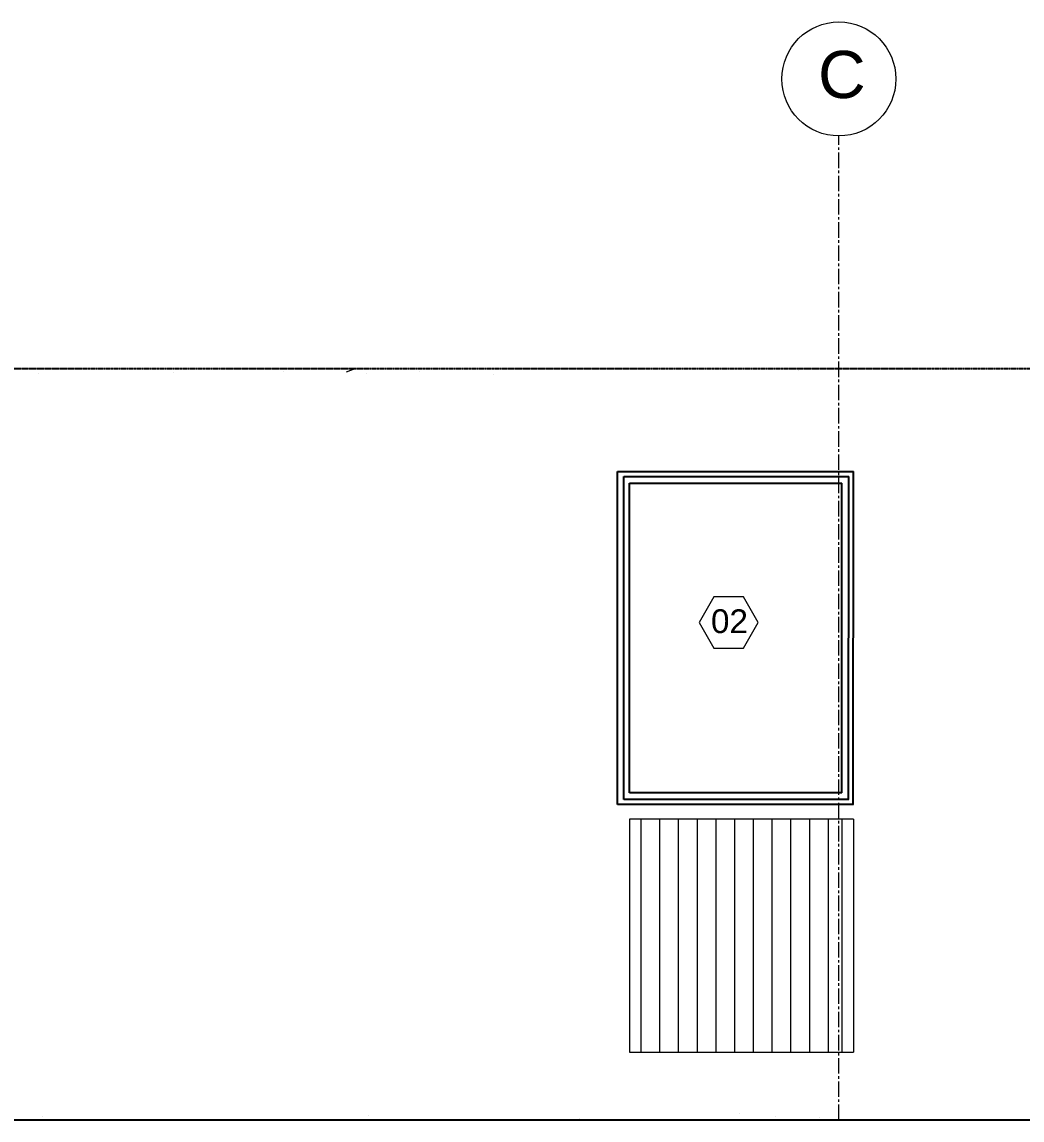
# Model space of a CAD drawing. Header units: centimetres. Extents: x -1487 to 7635, y -1892 to 2688.
# Drawn here: x 4295.7 to 4634.8, y 752 to 1124.4 of the extents above; entities that cross this region are included whole.
import ezdxf

# ---------------------------------------------------------------- set-up
doc = ezdxf.new("R2010")
doc.units = ezdxf.units.CM
for name, pattern in [('ACAD_ISO10W100', [18, 12, -3, 0, -3]), ('CENTERX2', [4, 2.5, -0.5, 0.5, -0.5]), ('CENTRO2', [1.125, 0.75, -0.125, 0.125, -0.125])]:
    doc.linetypes.add(name, pattern=pattern)
for name, color, linetype, lineweight in [('A-ELEV-PATT', 8, 'Continuous', 18), ('AA - linee quote', 3, 'Continuous', 13), ('AA - serramenti e porte', 4, 'Continuous', 25), ('AA pareti non sezionate', 2, 'Continuous', 25), ('AA- arredo', 8, 'Continuous', 18), ('SIMBOLI FINESTRE', 3, 'Continuous', 13)]:
    doc.layers.add(name, color=color, linetype=linetype, lineweight=lineweight)
doc.styles.add('ARIAL', font='Arial.ttf')

msp = doc.modelspace()

# ---------------------------------------------------------------- linework, layer by layer
at = {"layer": 'A-ELEV-PATT', "linetype": 'Continuous'}
for p, q in [((4320.0119, 1006.6507), (4320.0119, 1006.6507)), ((4384.2938, 1005.8435), (4384.2938, 1005.8435)), ((4405.7099, 1005.7614), (4408.7419, 1006.9253)), ((4430.6205, 1005.7362), (4430.6205, 1005.7362)), ((4559.0439, 1006.2939), (4559.0439, 1006.2939)), ((4560.5971, 1006.8487), (4560.5971, 1006.8487)), ((4301.3694, 1005.1804), (4301.3694, 1005.1804)), ((4347.13, 1005.5049), (4347.13, 1005.5049)), ((4412.3718, 1005.2609), (4412.3718, 1005.2609)), ((4455.7179, 1004.8601), (4455.7179, 1004.8601)), ((4577.1161, 972.1197), (4577.1161, 972.1197)), ((4302.6803, 753.2223), (4302.6803, 753.2223)), ((4413.3206, 753.6187), (4413.3206, 753.6187)), ((4484.7448, 752.6353), (4484.7448, 752.6353)), ((4539.1337, 754.1419), (4539.1337, 754.1419)), ((4551.3313, 753.1836), (4551.3313, 753.1836)), ((4566.2519, 752.9961), (4566.2519, 752.9961)), ((4421.3547, 752.0711), (4421.3547, 752.0711)), ((4570.8507, 752.2241), (4573.4982, 751.9925)), ((4580.9015, 752.0636), (4581.007, 751.9925))]:
    msp.add_line(p, q, dxfattribs=at)
at = {"layer": 'AA - linee quote', "linetype": 'CENTRO2', "ltscale": 7}
msp.add_line((4572.7173, 751.9925), (4572.7173, 1085.7627), dxfattribs=at)
at = {"layer": 'AA - linee quote'}
msp.add_circle((4572.7173, 1105.0899), 19.3273, dxfattribs=at)
at = {"layer": 'AA - serramenti e porte'}
for p, q in [((4497.6059, 859.0485), (4497.7115, 971.9335)), ((4497.7115, 971.9335), (4577.7115, 971.9335, -0.0003)), ((4499.7669, 860.7131), (4499.8563, 970.264)), ((4499.8557, 970.264), (4576.0451, 970.264, -0.0003)), ((4575.9557, 860.7131, -0.0003), (4576.0451, 970.264, -0.0003)), ((4577.6066, 859.0454, -0.0003), (4577.7115, 971.9335, -0.0003)), ((4501.6874, 863.008), (4501.773, 967.9645)), ((4501.7724, 967.9645), (4573.7486, 967.9668, -0.0003)), ((4573.7519, 862.9492), (4573.7486, 967.9674, -0.0003)), ((4576.0451, 860.6509), (4499.8571, 860.713)), ((4573.7519, 862.9492), (4501.6874, 863.008)), ((4577.696, 858.9831), (4497.6961, 859.0484))]:
    msp.add_line(p, q, dxfattribs=at)
at = {"layer": 'AA pareti non sezionate', "linetype": 'ACAD_ISO10W100', "ltscale": 0.0009}
msp.add_line((3954.989, 1006.9256), (5170.7227, 1006.9256), dxfattribs=at)
at = {"layer": 'AA pareti non sezionate'}
msp.add_line((5170.7227, 751.9925), (4263.2603, 751.9925), dxfattribs=at)
at = {"layer": 'AA- arredo'}
for p, q in [((4577.7115, 854.0461), (4501.6874, 854.0461)), ((4501.6874, 854.0461), (4501.6874, 775.0422)), ((4573.7519, 854.0461), (4573.7519, 775.0422)), ((4577.7115, 854.0461), (4577.7115, 831.9335)), ((4577.7115, 831.9335), (4577.7115, 811.9335)), ((4577.7115, 811.9335), (4577.7115, 791.9335)), ((4577.7115, 791.9335), (4577.7115, 775.0422)), ((4501.6874, 775.0422), (4577.7115, 775.0422))]:
    msp.add_line(p, q, dxfattribs=at)
at = {"layer": 'AA- arredo', "linetype": 'Continuous'}
for p, q in [((4505.6839, 775.0422), (4505.6839, 854.0461)), ((4512.0339, 775.0422), (4512.0339, 854.0461)), ((4518.3839, 775.0422), (4518.3839, 854.0461)), ((4524.7339, 775.0422), (4524.7339, 854.0461)), ((4531.0839, 775.0422), (4531.0839, 854.0461)), ((4537.4339, 775.0422), (4537.4339, 854.0461)), ((4543.7839, 775.0422), (4543.7839, 854.0461)), ((4550.1339, 775.0422), (4550.1339, 854.0461)), ((4556.4839, 775.0422), (4556.4839, 854.0461)), ((4562.8339, 775.0422), (4562.8339, 854.0461)), ((4569.1839, 775.0422), (4569.1839, 854.0461))]:
    msp.add_line(p, q, dxfattribs=at)
at = {"layer": 'SIMBOLI FINESTRE'}
for p, q in [((4530.3661, 929.3997), (4525.3661, 920.7395)), ((4540.3661, 929.3997), (4530.3661, 929.3997)), ((4545.3661, 920.7395), (4540.3661, 929.3997)), ((4525.3661, 920.7395), (4530.3661, 912.0792)), ((4540.3661, 912.0792), (4545.3661, 920.7395)), ((4530.3661, 912.0792), (4540.3661, 912.0792))]:
    msp.add_line(p, q, dxfattribs=at)

# ---------------------------------------------------------------- texts
at = {"layer": 'AA - linee quote', "linetype": 'CENTERX2', "ltscale": 5, "style": 'ARIAL'}
msp.add_attdef('C', (4565.6573, 1098.6087), '', height=16, dxfattribs=at)
at = {"layer": 'SIMBOLI FINESTRE', "style": 'ARIAL'}
msp.add_text('02', height=8.07379, rotation=359.832632, dxfattribs=at).set_placement((4529.3381, 917.1588))

doc.saveas('drawing.dxf')
